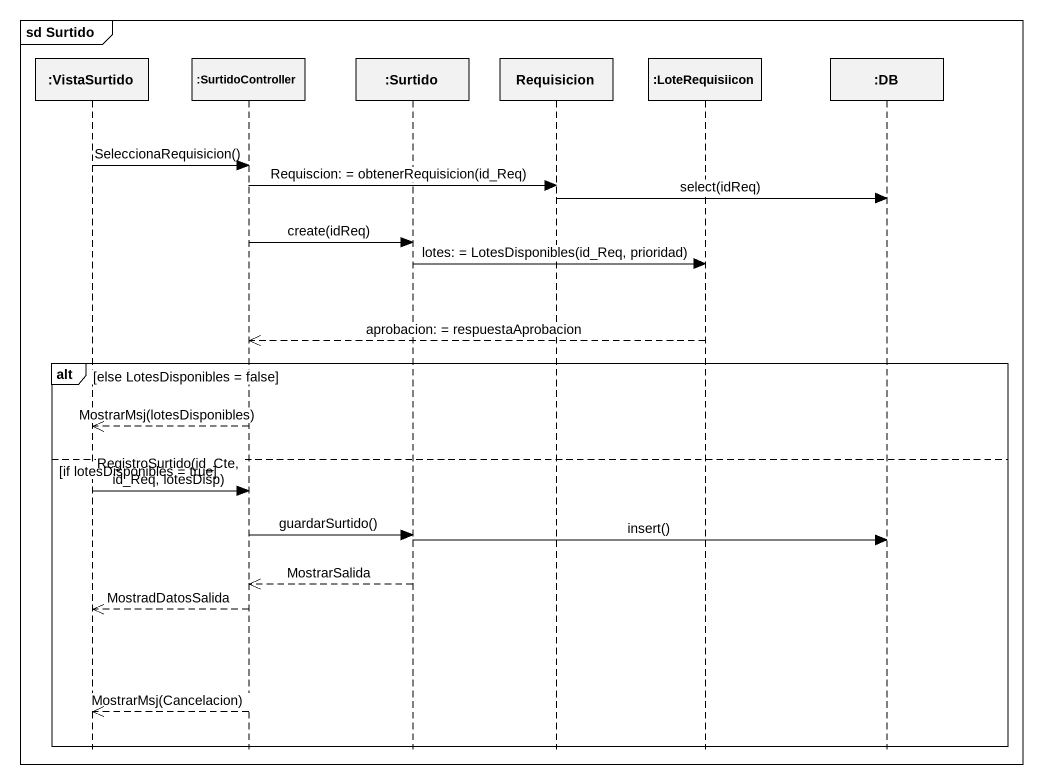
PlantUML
@startuml
mainframe sd Surtido
hide footbox
participant ":VistaSurtido" as VistaSurtido
participant ":SurtidoController" as SurtidoController
participant ":Surtido" as Surtido
participant Requisicion
participant ":LoteRequisiicon" as LoteRequisiicon
participant ":DB" as DB

VistaSurtido -> SurtidoController : SeleccionaRequisicion()
SurtidoController -> Requisicion : Requiscion: = obtenerRequisicion(id_Req)
Requisicion -> DB : select(idReq)
SurtidoController -> Surtido : create(idReq)
Surtido -> LoteRequisiicon : lotes: = LotesDisponibles(id_Req, prioridad)
LoteRequisiicon -->> SurtidoController : aprobacion: = respuestaAprobacion
alt else LotesDisponibles = false
  SurtidoController -->> VistaSurtido : MostrarMsj(lotesDisponibles)
else if lotesDisponibles = true
  VistaSurtido -> SurtidoController : RegistroSurtido(id_Cte, id_Req, lotesDisp)
  SurtidoController -> Surtido : guardarSurtido()
  Surtido -> DB : insert()
  Surtido -->> SurtidoController : MostrarSalida
  SurtidoController -->> VistaSurtido : MostradDatosSalida
  SurtidoController -->> VistaSurtido : MostrarMsj(Cancelacion)
end
@enduml
